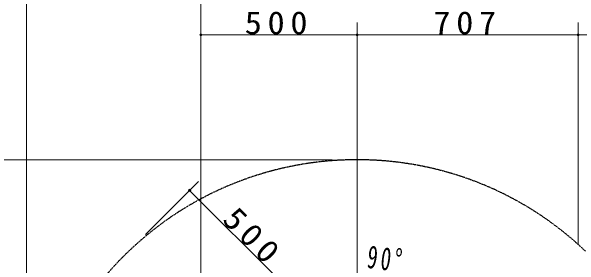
# Model space of a CAD drawing. Units: millimetres at full size. Extents: x -15400 to 0, y 0 to 10680.
# Drawn here: x -13849 to -12031, y 8741 to 9555 of the extents above; entities that cross this region are included whole.
import ezdxf

# ---------------------------------------------------------------- set-up
doc = ezdxf.new("R2010")
doc.units = ezdxf.units.MM
doc.linetypes.add('USER3', pattern=[8, 3, -1, 1, -1, 1, -1])
doc.layers.add('線', color=2, linetype='Continuous', lineweight=25)
doc.layers.add('補助', color=2, linetype='Continuous', lineweight=50)
doc.styles.add('ＭＳ ゴシック', font='')
doc.styles.get('ＭＳ ゴシック').set_extended_font_data('MS Gothic')

# ---------------------------------------------------------------- blocks, each defined once
blk = doc.blocks.new('dimension_origin')
at = {"color": 0, "linetype": 'Continuous', "lineweight": -2}
blk.add_circle((0, 0), 1.25, dxfattribs=at)

msp = doc.modelspace()

# ---------------------------------------------------------------- linework, layer by layer
at = {"layer": '線', "linetype": 'USER3'}
msp.add_arc((-12742.5, 8022.5), 1057.5, 46.30541, 223.69459, dxfattribs=at)
at = {"layer": '補助', "lineweight": 13}
for p, q in [((-13800, 8102.5), (-13800, 10320)), ((-13242.5, 8102.5), (-13242.5, 9920)), ((-13242.5, 8102.5), (-13242.5, 9520)), ((-12742.5, 8102.5), (-12742.5, 9520)), ((-12742.5, 8102.5), (-12742.5, 9520)), ((-12035.393, 8809.607), (-12035.393, 9520)), ((-12035.393, 8809.607), (-12035.393, 9520)), ((-13242.5, 9480), (-12742.5, 9480)), ((-12742.5, 9480), (-12035.393, 9480)), ((-12035.393, 9480), (-10863.82, 9480)), ((-12822.5, 9080), (-15040, 9080)), ((-13419.421, 8840.842), (-13249.946, 9010.317)), ((-13278.231, 8982.033), (-12924.557, 8628.359))]:
    msp.add_line(p, q, dxfattribs=at)

# ---------------------------------------------------------------- block references
at = {"layer": '補助', "lineweight": 13, "xscale": 2.67, "yscale": 2.67}
for p in [(-13242.5, 9480), (-12742.5, 9480), (-12035.393, 9480)]:
    msp.add_blockref('dimension_origin', p, dxfattribs=at)
for p, rotation in [((-12742.5, 9480), 180), ((-12035.393, 9480), 180), ((-13278.231, 8982.033), 315)]:
    msp.add_blockref('dimension_origin', p, dxfattribs=dict(at, rotation=rotation))

# ---------------------------------------------------------------- texts
at = {"layer": '補助', "char_height": 73.31, "attachment_point": 8, "style": 'ＭＳ ゴシック'}
for s, insert in [('\\T1.33;\\W1.1;500', (-12992.5, 9481)), ('\\T1.33;\\W1.1;707', (-12388.947, 9481))]:
    msp.add_mtext(s, dxfattribs=dict(at, insert=insert))
for s, insert, rotation in [('\\T1.33;\\W1.1;500', (-13100.687, 8805.903), 315), ('\\T1.33;\\W0.65;90°', (-12654.928, 8725.567), 352.9)]:
    msp.add_mtext(s, dxfattribs=dict(at, insert=insert, rotation=rotation))

doc.saveas('drawing.dxf')
